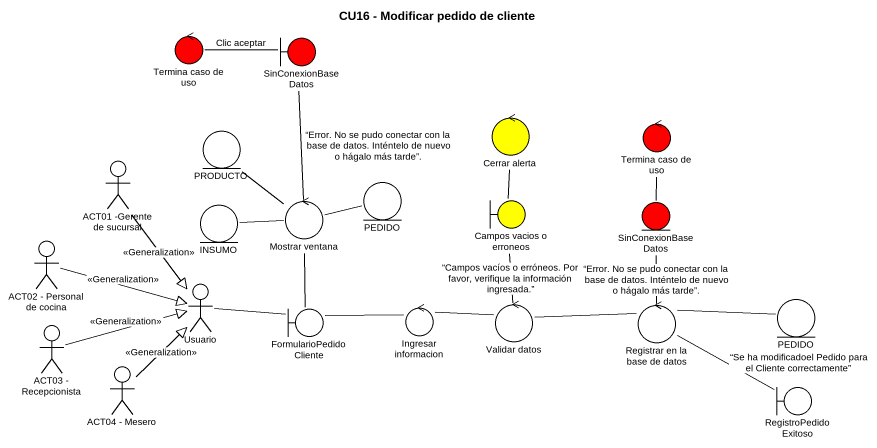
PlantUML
@startuml
title CU16 - Modificar pedido de cliente
control "Termina caso de uso" as Termina_caso_de_uso #FF0000
boundary SinConexionBaseDatos #FF0000
control "Cerrar alerta" as Cerrar_alerta #FFFF00
control "Termina caso de uso" as Termina_caso_de_uso_2 #FF0000
actor "ACT01 -Gerente de sucursal" as ACT01_Gerente_de_sucursal
entity PRODUCTO
entity INSUMO
control "Mostrar ventana" as Mostrar_ventana
entity PEDIDO
boundary "Campos vacios o erroneos" as Campos_vacios_o_erroneos #FFFF00
entity "SinConexionBaseDatos" as SinConexionBaseDatos_2 #FF0000
actor "ACT02 - Personal de cocina" as ACT02_Personal_de_cocina
actor Usuario
boundary FormularioPedidoCliente
control "Ingresar informacion" as Ingresar_informacion
control "Validar datos" as Validar_datos
control "Registrar en la base de datos" as Registrar_en_la_base_de
entity "PEDIDO" as PEDIDO_2
actor "ACT03 - Recepcionista" as ACT03_Recepcionista
actor "ACT04 - Mesero" as ACT04_Mesero
boundary RegistroPedidoExitoso
Termina_caso_de_uso -right- SinConexionBaseDatos : Clic aceptar
ACT01_Gerente_de_sucursal --|> Usuario : <<Generalization>>
PRODUCTO -- Mostrar_ventana
INSUMO -right- Mostrar_ventana
Mostrar_ventana -up- SinConexionBaseDatos : “Error. No se pudo conectar con la base de datos. Inténtelo de nuevo o hágalo más tarde”.
PEDIDO -left- Mostrar_ventana
Campos_vacios_o_erroneos -up- Cerrar_alerta
SinConexionBaseDatos_2 -up- Termina_caso_de_uso_2
ACT02_Personal_de_cocina -right-|> Usuario : <<Generalization>>
Usuario -right- FormularioPedidoCliente
FormularioPedidoCliente -up- Mostrar_ventana
FormularioPedidoCliente -right- Ingresar_informacion
Ingresar_informacion -right- Validar_datos
Validar_datos -up- Campos_vacios_o_erroneos : “Campos vacíos o erróneos. Por favor, verifique la información ingresada.”
Validar_datos -right- Registrar_en_la_base_de
Registrar_en_la_base_de -up- SinConexionBaseDatos_2 : “Error. No se pudo conectar con la base de datos. Inténtelo de nuevo o hágalo más tarde”.
Registrar_en_la_base_de -right- PEDIDO_2
Registrar_en_la_base_de -right- RegistroPedidoExitoso : “Se ha modificadoel Pedido para el Cliente correctamente”
ACT03_Recepcionista -right-|> Usuario : <<Generalization>>
ACT04_Mesero -up-|> Usuario : <<Generalization>>
@enduml
